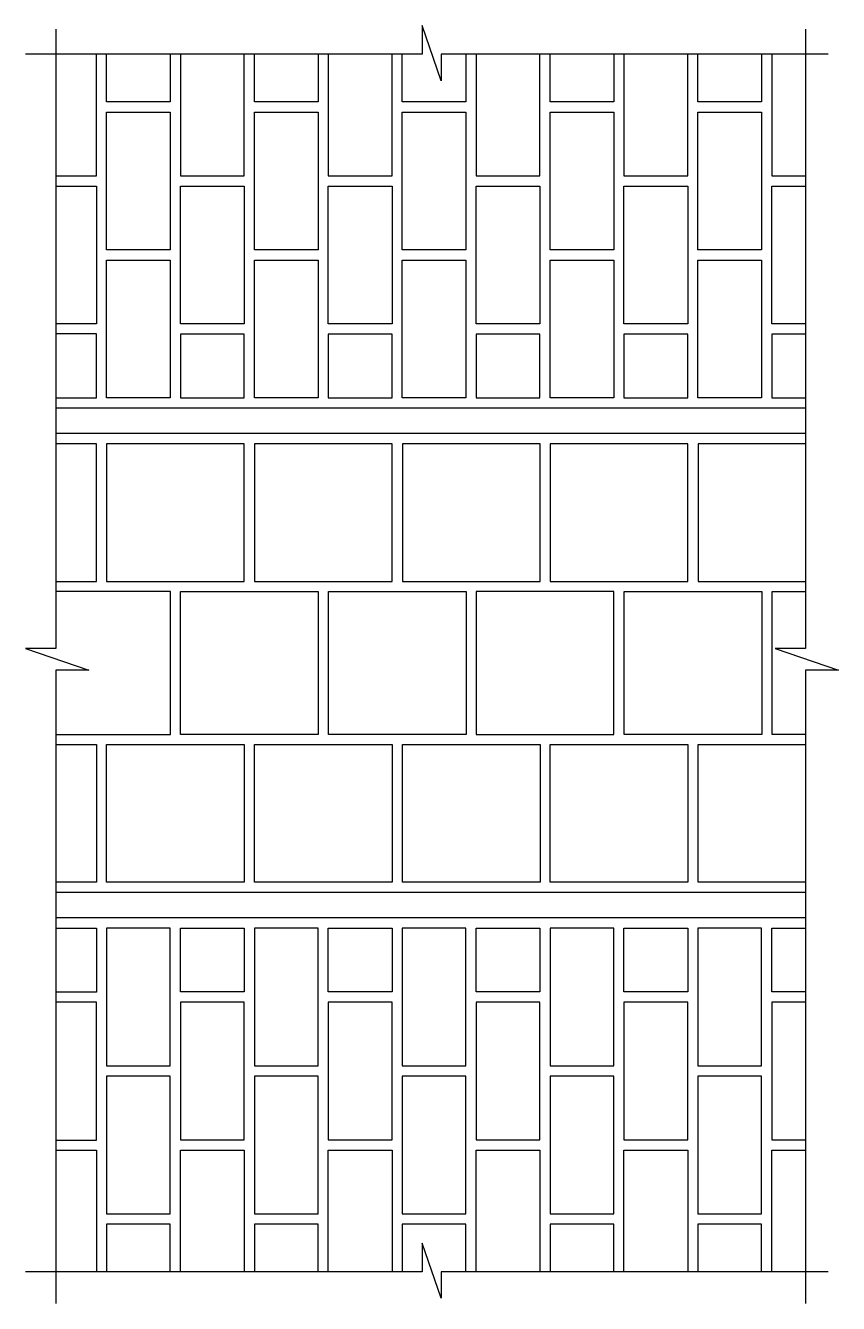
# Model space of a CAD drawing. Extents: x 268 to 1671, y 567 to 2772.
import ezdxf

# ---------------------------------------------------------------- set-up
doc = ezdxf.new("R2010")
doc.units = 0
doc.header["$LTSCALE"] = 10
doc.header["$MEASUREMENT"] = 0
doc.layers.add('3', color=3, linetype='CONTINUOUS')
doc.layers.add('7', color=7, linetype='CONTINUOUS')

msp = doc.modelspace()

# ---------------------------------------------------------------- linework, layer by layer
at = {"layer": '3'}
for points in [[(1653.7, 2722.3), (985.1, 2722.3), (985.1, 2676.6), (952.7, 2771.9), (952.7, 2722.3), (267.8, 2722.3)], [(320.3, 2765.8), (320.3, 1696.9), (267.9, 1696.9), (377.1, 1659.8), (320.3, 1659.8), (320.3, 566.8)], [(1614.4, 2765.8), (1614.4, 1696.9), (1562, 1696.9), (1671.2, 1659.8), (1614.4, 1659.8), (1614.4, 566.8)], [(320.3, 2512.5), (390.1, 2512.5), (390.1, 2722.4)], [(517.7, 2722.3), (517.7, 2640.1), (407.7, 2640.1), (407.7, 2722.3)], [(535.3, 2722.3), (535.3, 2512.4), (645.3, 2512.4), (645.3, 2722.3)], [(772.9, 2722.3), (772.9, 2640.1), (662.9, 2640.1), (662.9, 2722.3)], [(790.5, 2722.3), (790.5, 2512.4), (900.5, 2512.4), (900.5, 2722.3)], [(1028.1, 2722.3), (1028.1, 2640.1), (918.1, 2640.1), (918.1, 2722.3)], [(1045.7, 2722.3), (1045.7, 2512.4), (1155.7, 2512.4), (1155.7, 2722.3)], [(1283.3, 2722.3), (1283.3, 2640.1), (1173.3, 2640.1), (1173.3, 2722.3)], [(1300.9, 2722.3), (1300.9, 2512.4), (1410.9, 2512.4), (1410.9, 2722.3)], [(1538.5, 2722.3), (1538.5, 2640.1), (1428.5, 2640.1), (1428.5, 2722.3)], [(1556.1, 2722.3), (1556.1, 2512.4), (1614.4, 2512.4)], [(407.7, 2622.5), (517.7, 2622.5), (517.7, 2384.8), (407.7, 2384.8), (407.7, 2622.5)], [(662.9, 2622.5), (772.9, 2622.5), (772.9, 2384.8), (662.9, 2384.8), (662.9, 2622.5)], [(918.1, 2622.5), (1028.1, 2622.5), (1028.1, 2384.8), (918.1, 2384.8), (918.1, 2622.5)], [(1173.3, 2622.5), (1283.3, 2622.5), (1283.3, 2384.8), (1173.3, 2384.8), (1173.3, 2622.5)], [(1428.5, 2622.5), (1538.5, 2622.5), (1538.5, 2384.8), (1428.5, 2384.8), (1428.5, 2622.5)], [(320.3, 2495), (390.1, 2495), (390.1, 2257.3), (320.3, 2257.3)], [(1614.4, 2257.2), (1556.1, 2257.2), (1556.1, 2494.9), (1614.4, 2494.9)], [(407.7, 2367.2), (517.7, 2367.2), (517.7, 2129.5), (407.7, 2129.5), (407.7, 2367.2)], [(662.9, 2367.2), (772.9, 2367.2), (772.9, 2129.5), (662.9, 2129.5), (662.9, 2367.2)], [(918.1, 2367.2), (1028.1, 2367.2), (1028.1, 2129.5), (918.1, 2129.5), (918.1, 2367.2)], [(1173.3, 2367.2), (1283.3, 2367.2), (1283.3, 2129.5), (1173.3, 2129.5), (1173.3, 2367.2)], [(1428.5, 2367.2), (1538.5, 2367.2), (1538.5, 2129.5), (1428.5, 2129.5), (1428.5, 2367.2)], [(320.3, 2129.6), (390.1, 2129.7), (390.1, 2129.7), (390.1, 2239.7), (320.3, 2239.7)], [(1614.4, 2239.6), (1556.1, 2239.6), (1556.1, 2129.5), (1614.4, 2129.5)], [(320.3, 1812.7), (390.1, 1812.7), (390.1, 2050.3), (320.3, 2050.3)], [(918.3, 2050.3), (918.3, 1812.7), (1156, 1812.7), (1156, 2050.3), (918.3, 2050.3)], [(1173.6, 2050.3), (1173.6, 1812.7), (1411.3, 1812.7), (1411.3, 2050.3), (1173.6, 2050.3)], [(1614.4, 2050.3), (1428.8, 2050.3), (1428.8, 1812.7), (1614.4, 1812.7)], [(320.3, 1548.7), (517.8, 1548.7), (517.8, 1795.1), (320.3, 1795.1)], [(1614.4, 1548.7), (1556.5, 1548.7), (1556.5, 1795.1), (1614.4, 1795.1)], [(320.3, 1531.1), (390.1, 1531.1), (390.1, 1293.5), (320.3, 1293.5)], [(1614.4, 1293.5), (1428.8, 1293.5), (1428.8, 1531.1), (1614.4, 1531.1)], [(320.3, 1214.2), (390.1, 1214.1), (390.1, 1214.1), (390.1, 1104.1), (320.3, 1104.1)], [(407.7, 976.6), (517.7, 976.6), (517.7, 1214.3), (407.7, 1214.3), (407.7, 976.6)], [(662.9, 976.6), (772.9, 976.6), (772.9, 1214.3), (662.9, 1214.3), (662.9, 976.6)], [(918.1, 976.6), (1028.1, 976.6), (1028.1, 1214.3), (918.1, 1214.3), (918.1, 976.6)], [(1173.3, 976.6), (1283.3, 976.6), (1283.3, 1214.3), (1173.3, 1214.3), (1173.3, 976.6)], [(1428.5, 976.6), (1538.5, 976.6), (1538.5, 1214.3), (1428.5, 1214.3), (1428.5, 976.6)], [(1614.4, 1104.2), (1556.1, 1104.2), (1556.1, 1214.3), (1614.4, 1214.2)], [(320.3, 848.8), (390.1, 848.8), (390.1, 1086.5), (320.3, 1086.5)], [(1614.4, 1086.6), (1556.1, 1086.6), (1556.1, 848.9), (1614.4, 848.9)], [(407.7, 721.3), (517.7, 721.3), (517.7, 959), (407.7, 959), (407.7, 721.3)], [(662.9, 721.3), (772.9, 721.3), (772.9, 959), (662.9, 959), (662.9, 721.3)], [(918.1, 721.3), (1028.1, 721.3), (1028.1, 959), (918.1, 959), (918.1, 721.3)], [(1173.3, 721.3), (1283.3, 721.3), (1283.3, 959), (1173.3, 959), (1173.3, 721.3)], [(1428.5, 721.3), (1538.5, 721.3), (1538.5, 959), (1428.5, 959), (1428.5, 721.3)], [(320.3, 831.3), (390.1, 831.3), (390.1, 621.3)], [(535.3, 621.4), (535.3, 831.4), (645.3, 831.4), (645.3, 621.4)], [(790.5, 621.4), (790.5, 831.4), (900.5, 831.4), (900.5, 621.4)], [(1045.7, 621.4), (1045.7, 831.4), (1155.7, 831.4), (1155.7, 621.4)], [(1300.9, 621.4), (1300.9, 831.4), (1410.9, 831.4), (1410.9, 621.4)], [(1556.1, 621.4), (1556.1, 831.4), (1614.4, 831.4)], [(517.7, 621.4), (517.7, 703.7), (407.7, 703.7), (407.7, 621.4)], [(772.9, 621.4), (772.9, 703.7), (662.9, 703.7), (662.9, 621.4)], [(1028.1, 621.4), (1028.1, 703.7), (918.1, 703.7), (918.1, 621.4)], [(1283.3, 621.4), (1283.3, 703.7), (1173.3, 703.7), (1173.3, 621.4)], [(1538.5, 621.4), (1538.5, 703.7), (1428.5, 703.7), (1428.5, 621.4)], [(1653.7, 621.4), (985.1, 621.4), (985.1, 575.7), (952.7, 671), (952.7, 621.4), (267.8, 621.4)]]:
    msp.add_lwpolyline(points, dxfattribs=at)
for points in [[(645.3, 2494.9), (645.3, 2257.2), (535.3, 2257.2), (535.3, 2494.9)], [(900.5, 2494.9), (900.5, 2257.2), (790.5, 2257.2), (790.5, 2494.9)], [(1155.7, 2494.9), (1155.7, 2257.2), (1045.7, 2257.2), (1045.7, 2494.9)], [(1410.9, 2494.9), (1410.9, 2257.2), (1300.9, 2257.2), (1300.9, 2494.9)], [(517.7, 2367.3), (517.7, 2129.6), (407.7, 2129.6), (407.7, 2367.3)], [(772.9, 2367.3), (772.9, 2129.6), (662.9, 2129.6), (662.9, 2367.3)], [(1028.1, 2367.3), (1028.1, 2129.6), (918.1, 2129.6), (918.1, 2367.3)], [(1283.3, 2367.3), (1283.3, 2129.6), (1173.3, 2129.6), (1173.3, 2367.3)], [(1538.5, 2367.3), (1538.5, 2129.6), (1428.5, 2129.6), (1428.5, 2367.3)], [(645.3, 2129.6), (645.3, 2239.6), (535.3, 2239.6), (535.3, 2129.5), (645.3, 2129.6)], [(900.5, 2129.6), (900.5, 2239.6), (790.5, 2239.6), (790.5, 2129.5), (900.5, 2129.6)], [(1155.7, 2129.6), (1155.7, 2239.6), (1045.7, 2239.6), (1045.7, 2129.5), (1155.7, 2129.6)], [(1410.9, 2129.6), (1410.9, 2239.6), (1300.9, 2239.6), (1300.9, 2129.5), (1410.9, 2129.6)], [(407.7, 1812.7), (645.4, 1812.7), (645.4, 2050.3), (407.7, 2050.3)], [(663, 1812.7), (900.7, 1812.7), (900.7, 2050.3), (663, 2050.3)], [(1173.5, 1812.7), (1411.2, 1812.7), (1411.2, 2050.3), (1173.5, 2050.3)], [(773.1, 1548.7), (535.4, 1548.7), (535.4, 1795.1), (773.1, 1795.1)], [(1028.4, 1548.7), (790.7, 1548.7), (790.7, 1795.1), (1028.4, 1795.1)], [(1045.9, 1548.7), (1283.6, 1548.7), (1283.6, 1795.1), (1045.9, 1795.1)], [(1538.9, 1548.7), (1301.2, 1548.7), (1301.2, 1795.1), (1538.9, 1795.1)], [(645.4, 1293.5), (407.7, 1293.5), (407.7, 1531.1), (645.4, 1531.1)], [(900.7, 1293.5), (663, 1293.5), (663, 1531.1), (900.7, 1531.1)], [(1156, 1293.5), (918.3, 1293.5), (918.3, 1531.1), (1156, 1531.1)], [(1411.2, 1293.5), (1173.5, 1293.5), (1173.5, 1531.1), (1411.2, 1531.1)], [(1411.3, 1293.5), (1173.6, 1293.5), (1173.6, 1531.1), (1411.3, 1531.1)], [(517.7, 976.5), (517.7, 1214.2), (407.7, 1214.2), (407.7, 976.5)], [(645.3, 1214.2), (645.3, 1104.2), (535.3, 1104.2), (535.3, 1214.3), (645.3, 1214.2)], [(772.9, 976.5), (772.9, 1214.2), (662.9, 1214.2), (662.9, 976.5)], [(900.5, 1214.2), (900.5, 1104.2), (790.5, 1104.2), (790.5, 1214.3), (900.5, 1214.2)], [(1028.1, 976.5), (1028.1, 1214.2), (918.1, 1214.2), (918.1, 976.5)], [(1155.7, 1214.2), (1155.7, 1104.2), (1045.7, 1104.2), (1045.7, 1214.3), (1155.7, 1214.2)], [(1283.3, 976.5), (1283.3, 1214.2), (1173.3, 1214.2), (1173.3, 976.5)], [(1410.9, 1214.2), (1410.9, 1104.2), (1300.9, 1104.2), (1300.9, 1214.3), (1410.9, 1214.2)], [(1538.5, 976.5), (1538.5, 1214.2), (1428.5, 1214.2), (1428.5, 976.5)], [(645.3, 848.9), (645.3, 1086.6), (535.3, 1086.6), (535.3, 848.9)], [(900.5, 848.9), (900.5, 1086.6), (790.5, 1086.6), (790.5, 848.9)], [(1155.7, 848.9), (1155.7, 1086.6), (1045.7, 1086.6), (1045.7, 848.9)], [(1410.9, 848.9), (1410.9, 1086.6), (1300.9, 1086.6), (1300.9, 848.9)]]:
    msp.add_lwpolyline(points, close=True, dxfattribs=at)
at = {"layer": '7'}
for p, q in [((1614.4, 2111.9), (320.3, 2111.9)), ((1614.4, 2067.9), (320.3, 2067.9)), ((1614.4, 1275.9), (320.3, 1275.9)), ((1614.4, 1231.9), (320.3, 1231.9))]:
    msp.add_line(p, q, dxfattribs=at)

doc.saveas('drawing.dxf')
